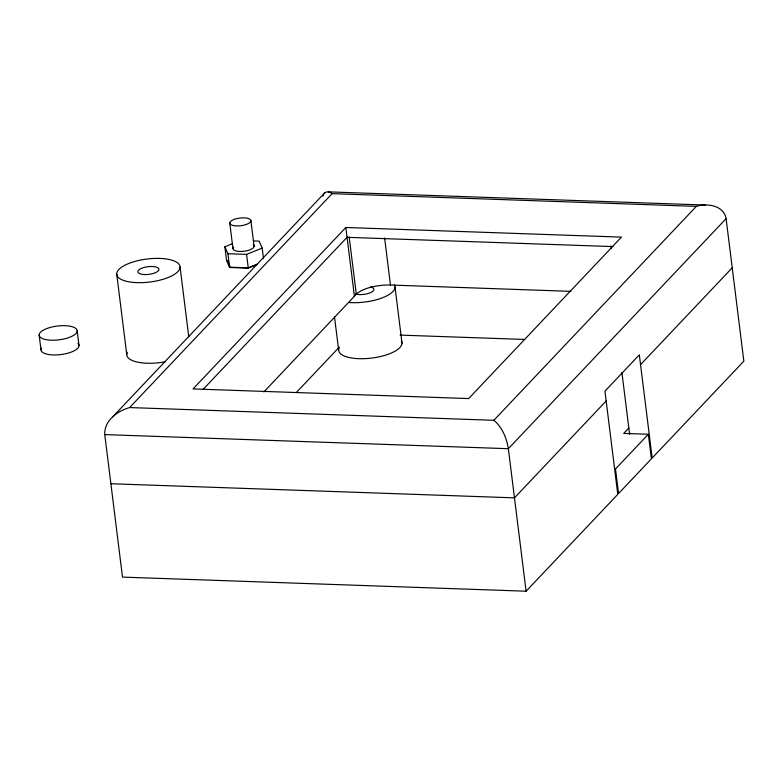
<?xml version="1.0" encoding="UTF-8"?>
<svg xmlns="http://www.w3.org/2000/svg" width="783" height="783" viewBox="0 0 783 783"><rect width="100%" height="100%" fill="white"/><g stroke="black" fill="none" stroke-linecap="round" stroke-linejoin="round"><path stroke-width="1.17" d="M322.802 196.19L322.978 195.613M323.076 195.329C324.093 191.101 329.398 190.993 332.1 193.646L696.322 206.379C707.078 202.963 723.962 205.371 726.095 218.653L743.85 361.159L652.17 458.026L639.32 354.836L604.936 391.157L617.787 494.347L526.107 591.214L122.51 577.1L104.756 434.604C103.963 420.735 117.528 410.86 129.635 407.561L493.858 420.295C502.236 427.283 506.67 438.137 508.353 448.708L526.107 591.214M112.732 416.82L324.965 192.589M129.635 407.561L332.1 193.646M345.841 227.491L193.039 388.926L468.665 398.567L621.467 237.122L345.841 227.491L354.405 296.277M203.237 389.268L347.535 236.809M263.871 391.94L356.314 294.261A26.573 9.65 -7.1 0 1 390.472 285.032L570.895 291.345M296.228 392.616L339.108 347.319M493.858 420.295L696.322 206.379M726.095 218.653L508.353 448.708L104.756 434.604M606.159 400.984L514.48 497.851L110.873 483.737M640.543 364.663L732.222 267.796M628.778 428.076L623.738 433.4L648.344 434.262L651.407 458.828L618.55 493.544L615.487 468.968L648.344 434.262M257.225 264.546L248.299 268.148L229.634 267.492L226.571 260.543L224.858 246.782L232.659 243.63M224.858 246.782L227.922 253.741L246.586 254.387L262.197 248.084L259.134 241.135L253.3 240.929M257.695 263.959L248.152 267.815L230.388 267.189M328.292 191.864L705.395 205.048M347.065 237.318L612.932 246.606M400.084 335.104L524.561 339.45M227.481 260.573L229.908 266.083M611.034 245.96L611.376 248.72M621.908 372.463L629.61 434.301M395.024 287.058L402.002 343.071M384.619 238.042L390.472 285.032M349.198 237.141L356.314 294.261M334.488 316.694L338.647 350.07M262.197 248.084L263.479 258.41M250.903 220.718A10.629 3.866 -7.1 0 1 235.125 225.827A10.629 3.866 -7.1 0 1 235.008 219.103A10.629 3.866 -7.1 0 1 250.903 220.718L254.084 246.273M246.586 254.387L248.299 268.148M229.781 223.047L232.972 248.602M227.922 253.741L229.634 267.492M180.07 267.032A31.888 11.588 -7.1 0 1 132.738 282.36A31.888 11.588 -7.1 0 1 132.366 262.197A31.888 11.588 -7.1 0 1 180.07 267.032L188.762 336.798M116.716 274.03L126.758 354.611M77.165 330.837A19.135 6.949 -7.1 0 1 48.761 340.028A19.135 6.949 -7.1 0 1 48.546 327.94A19.135 6.949 -7.1 0 1 77.165 330.837L78.995 345.577M39.15 335.036L40.99 349.776M253.193 244.825A10.629 3.866 -7.1 0 1 243.767 251.294A10.629 3.866 -7.1 0 1 233.686 247.095M164.998 361.815A31.888 11.588 -7.1 0 1 127.306 352.301M77.889 343.385A19.135 6.949 -7.1 0 1 61.094 354.542A19.135 6.949 -7.1 0 1 41.479 348.092M370.516 286.93A10.629 3.866 -7.1 0 1 370.721 292.539A10.629 3.866 -7.1 0 1 355.433 293.977M394.329 284.787A31.888 11.588 -7.1 0 1 382.76 297.667A31.888 11.588 -7.1 0 1 349.277 302.522M401.307 340.811A31.888 11.588 -7.1 0 1 370.662 358.193A31.888 11.588 -7.1 0 1 339.196 347.76M143.172 274.471A10.629 3.866 -7.1 0 0 158.949 269.362A10.629 3.866 -7.1 0 0 143.054 267.757A10.629 3.866 -7.1 0 0 143.172 274.471"/></g></svg>
